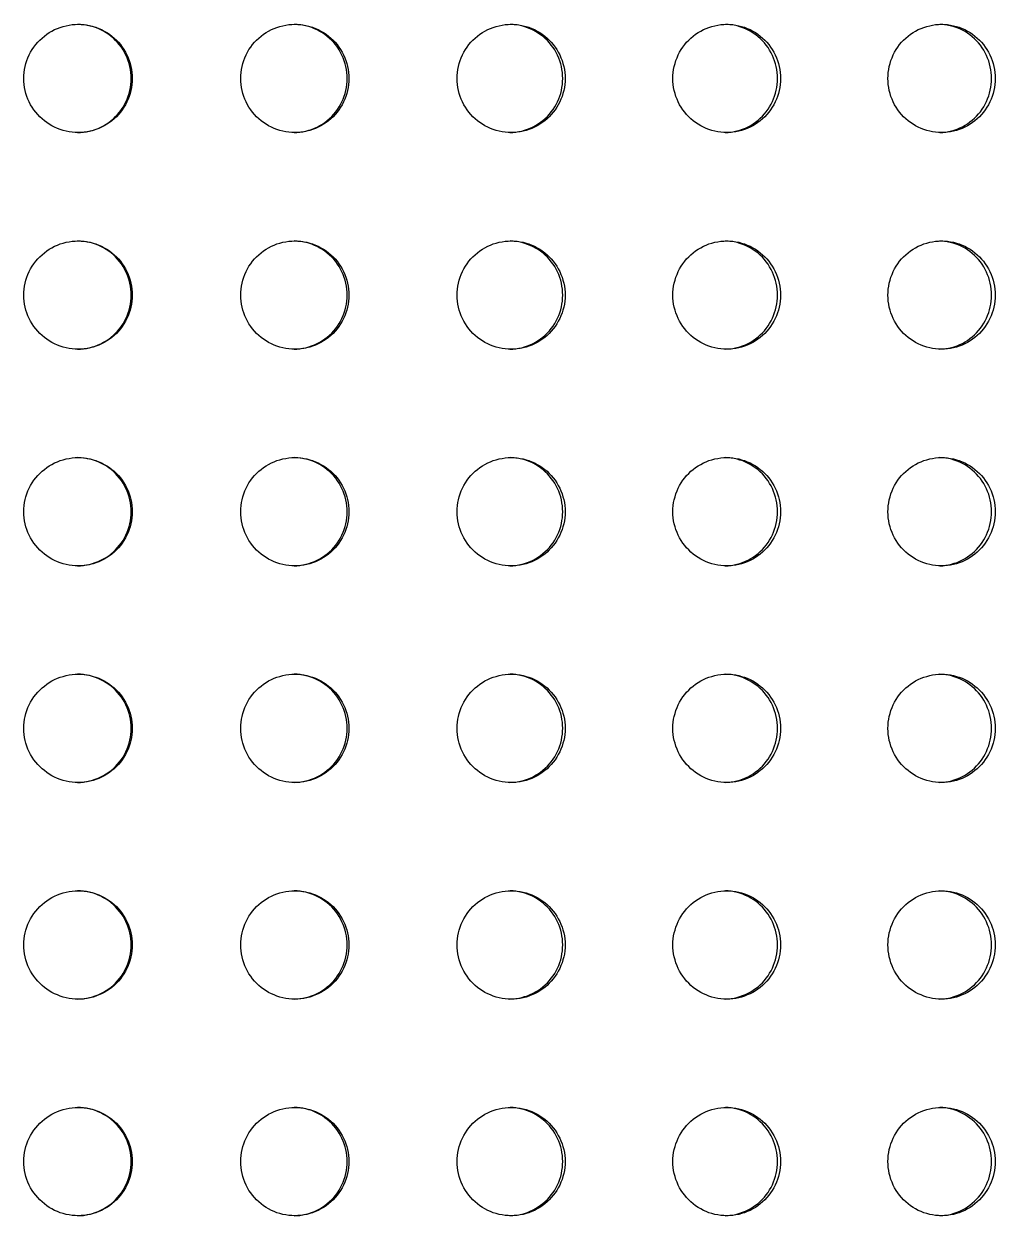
# Model space of a CAD drawing. Extents: x 0 to 246, y 3 to 226.
# Drawn here: x 103.57 to 119.67, y 94.22 to 114 of the extents above; entities that cross this region are included whole.
import ezdxf

# ---------------------------------------------------------------- set-up
doc = ezdxf.new("R2010")
doc.units = 0
doc.layers.add('LIVELLO_1', color=160, linetype='Continuous')

# ---------------------------------------------------------------- blocks, each defined once
blk = doc.blocks.new('AI9-BLK1')
at = {"layer": 'LIVELLO_1', "color": 7}
for points, knots in [([(-19.283, 2.345), (-19.283, 2.211), (-19.252, 2.075), (-19.194, 1.954), (-19.135, 1.833), (-19.049, 1.725), (-18.943, 1.642), (-18.838, 1.558), (-18.715, 1.498), (-18.583, 1.47), (-18.453, 1.438), (-18.315, 1.438), (-18.184, 1.47), (-18.053, 1.498), (-17.928, 1.558), (-17.824, 1.642), (-17.718, 1.725), (-17.632, 1.833), (-17.574, 1.954), (-17.515, 2.075), (-17.485, 2.21), (-17.485, 2.345), (-17.485, 2.479), (-17.515, 2.614), (-17.574, 2.735), (-17.632, 2.856), (-17.718, 2.964), (-17.824, 3.047), (-17.928, 3.131), (-18.053, 3.191), (-18.184, 3.22), (-18.315, 3.25), (-18.453, 3.25), (-18.583, 3.22), (-18.715, 3.19), (-18.838, 3.131), (-18.943, 3.047), (-19.049, 2.964), (-19.135, 2.856), (-19.194, 2.735), (-19.252, 2.614), (-19.283, 2.478), (-19.283, 2.345)], [0, 0, 0, 0, 1, 1, 1, 2, 2, 2, 3, 3, 3, 4, 4, 4, 5, 5, 5, 6, 6, 6, 7, 7, 7, 8, 8, 8, 9, 9, 9, 10, 10, 10, 11, 11, 11, 12, 12, 12, 13, 13, 13, 14, 14, 14, 14]), ([(-18.391, 1.445), (-18.26, 1.447), (-18.126, 1.479), (-18.005, 1.537), (-17.885, 1.596), (-17.778, 1.681), (-17.696, 1.787), (-17.613, 1.891), (-17.555, 2.015), (-17.525, 2.144), (-17.496, 2.276), (-17.496, 2.412), (-17.525, 2.542), (-17.554, 2.673), (-17.613, 2.797), (-17.696, 2.902), (-17.778, 3.005), (-17.885, 3.091), (-18.005, 3.151), (-18.124, 3.21), (-18.26, 3.242), (-18.391, 3.242)], [0, 0, 0, 0, 1, 1, 1, 2, 2, 2, 3, 3, 3, 4, 4, 4, 5, 5, 5, 6, 6, 6, 7, 7, 7, 7]), ([(-15.688, 2.345), (-15.688, 2.211), (-15.657, 2.075), (-15.599, 1.954), (-15.541, 1.833), (-15.456, 1.725), (-15.35, 1.642), (-15.245, 1.558), (-15.121, 1.498), (-14.99, 1.47), (-14.861, 1.438), (-14.722, 1.438), (-14.592, 1.47), (-14.461, 1.498), (-14.336, 1.558), (-14.232, 1.642), (-14.127, 1.725), (-14.041, 1.833), (-13.982, 1.954), (-13.924, 2.075), (-13.894, 2.21), (-13.894, 2.345), (-13.894, 2.479), (-13.924, 2.614), (-13.982, 2.735), (-14.041, 2.856), (-14.127, 2.964), (-14.232, 3.047), (-14.336, 3.131), (-14.461, 3.191), (-14.592, 3.22), (-14.722, 3.25), (-14.861, 3.25), (-14.99, 3.22), (-15.121, 3.19), (-15.245, 3.131), (-15.35, 3.047), (-15.456, 2.964), (-15.541, 2.856), (-15.599, 2.735), (-15.657, 2.614), (-15.688, 2.478), (-15.688, 2.345)], [0, 0, 0, 0, 1, 1, 1, 2, 2, 2, 3, 3, 3, 4, 4, 4, 5, 5, 5, 6, 6, 6, 7, 7, 7, 8, 8, 8, 9, 9, 9, 10, 10, 10, 11, 11, 11, 12, 12, 12, 13, 13, 13, 14, 14, 14, 14]), ([(-14.804, 1.445), (-14.673, 1.448), (-14.539, 1.48), (-14.42, 1.538), (-14.301, 1.597), (-14.196, 1.683), (-14.113, 1.789), (-14.032, 1.894), (-13.973, 2.016), (-13.944, 2.145), (-13.915, 2.276), (-13.915, 2.412), (-13.944, 2.541), (-13.973, 2.671), (-14.032, 2.796), (-14.113, 2.901), (-14.196, 3.003), (-14.301, 3.09), (-14.419, 3.149), (-14.539, 3.209), (-14.671, 3.241), (-14.804, 3.242)], [0, 0, 0, 0, 1, 1, 1, 2, 2, 2, 3, 3, 3, 4, 4, 4, 5, 5, 5, 6, 6, 6, 7, 7, 7, 7]), ([(-12.1, 2.345), (-12.1, 2.211), (-12.07, 2.075), (-12.012, 1.954), (-11.954, 1.833), (-11.867, 1.725), (-11.763, 1.642), (-11.658, 1.558), (-11.536, 1.498), (-11.404, 1.47), (-11.274, 1.438), (-11.137, 1.438), (-11.006, 1.47), (-10.875, 1.498), (-10.752, 1.558), (-10.648, 1.642), (-10.543, 1.725), (-10.457, 1.833), (-10.4, 1.954), (-10.34, 2.075), (-10.31, 2.21), (-10.31, 2.345), (-10.31, 2.479), (-10.34, 2.614), (-10.4, 2.735), (-10.457, 2.856), (-10.543, 2.964), (-10.648, 3.047), (-10.752, 3.131), (-10.875, 3.191), (-11.006, 3.22), (-11.137, 3.25), (-11.274, 3.25), (-11.404, 3.22), (-11.536, 3.19), (-11.658, 3.131), (-11.763, 3.047), (-11.867, 2.964), (-11.954, 2.856), (-12.012, 2.735), (-12.07, 2.614), (-12.1, 2.478), (-12.1, 2.345)], [0, 0, 0, 0, 1, 1, 1, 2, 2, 2, 3, 3, 3, 4, 4, 4, 5, 5, 5, 6, 6, 6, 7, 7, 7, 8, 8, 8, 9, 9, 9, 10, 10, 10, 11, 11, 11, 12, 12, 12, 13, 13, 13, 14, 14, 14, 14]), ([(-11.224, 1.447), (-11.093, 1.448), (-10.961, 1.482), (-10.842, 1.541), (-10.725, 1.6), (-10.62, 1.685), (-10.539, 1.79), (-10.457, 1.895), (-10.4, 2.017), (-10.371, 2.145), (-10.342, 2.277), (-10.342, 2.412), (-10.371, 2.541), (-10.4, 2.67), (-10.457, 2.794), (-10.539, 2.898), (-10.62, 3.002), (-10.723, 3.088), (-10.842, 3.147), (-10.961, 3.206), (-11.091, 3.24), (-11.223, 3.242)], [0, 0, 0, 0, 1, 1, 1, 2, 2, 2, 3, 3, 3, 4, 4, 4, 5, 5, 5, 6, 6, 6, 7, 7, 7, 7]), ([(-8.524, 2.345), (-8.524, 2.211), (-8.492, 2.075), (-8.434, 1.954), (-8.376, 1.833), (-8.291, 1.725), (-8.186, 1.642), (-8.083, 1.558), (-7.958, 1.498), (-7.829, 1.47), (-7.699, 1.438), (-7.561, 1.438), (-7.432, 1.47), (-7.302, 1.498), (-7.178, 1.558), (-7.074, 1.642), (-6.97, 1.725), (-6.885, 1.833), (-6.827, 1.954), (-6.769, 2.075), (-6.739, 2.21), (-6.739, 2.345), (-6.739, 2.478), (-6.769, 2.614), (-6.827, 2.735), (-6.885, 2.856), (-6.97, 2.964), (-7.074, 3.047), (-7.178, 3.131), (-7.302, 3.191), (-7.432, 3.22), (-7.561, 3.25), (-7.699, 3.25), (-7.829, 3.22), (-7.958, 3.19), (-8.083, 3.131), (-8.186, 3.047), (-8.291, 2.964), (-8.376, 2.856), (-8.434, 2.735), (-8.492, 2.614), (-8.524, 2.478), (-8.524, 2.345)], [0, 0, 0, 0, 1, 1, 1, 2, 2, 2, 3, 3, 3, 4, 4, 4, 5, 5, 5, 6, 6, 6, 7, 7, 7, 8, 8, 8, 9, 9, 9, 10, 10, 10, 11, 11, 11, 12, 12, 12, 13, 13, 13, 14, 14, 14, 14]), ([(-7.654, 1.447), (-7.524, 1.449), (-7.394, 1.483), (-7.276, 1.542), (-7.159, 1.601), (-7.056, 1.689), (-6.975, 1.793), (-6.894, 1.896), (-6.838, 2.019), (-6.809, 2.148), (-6.78, 2.277), (-6.78, 2.412), (-6.809, 2.54), (-6.838, 2.67), (-6.894, 2.791), (-6.975, 2.896), (-7.056, 2.999), (-7.157, 3.086), (-7.276, 3.146), (-7.392, 3.205), (-7.523, 3.24), (-7.653, 3.242)], [0, 0, 0, 0, 1, 1, 1, 2, 2, 2, 3, 3, 3, 4, 4, 4, 5, 5, 5, 6, 6, 6, 7, 7, 7, 7]), ([(-4.958, 2.345), (-4.958, 2.211), (-4.927, 2.075), (-4.869, 1.954), (-4.812, 1.833), (-4.728, 1.725), (-4.622, 1.642), (-4.519, 1.558), (-4.396, 1.498), (-4.266, 1.47), (-4.137, 1.438), (-4.001, 1.438), (-3.871, 1.47), (-3.742, 1.498), (-3.619, 1.558), (-3.515, 1.642), (-3.411, 1.725), (-3.327, 1.833), (-3.269, 1.954), (-3.211, 2.075), (-3.181, 2.21), (-3.181, 2.345), (-3.181, 2.478), (-3.211, 2.614), (-3.269, 2.735), (-3.327, 2.856), (-3.411, 2.964), (-3.515, 3.047), (-3.619, 3.131), (-3.742, 3.191), (-3.871, 3.22), (-4.001, 3.25), (-4.137, 3.25), (-4.266, 3.22), (-4.396, 3.19), (-4.519, 3.131), (-4.622, 3.047), (-4.728, 2.964), (-4.812, 2.856), (-4.869, 2.735), (-4.927, 2.612), (-4.958, 2.478), (-4.958, 2.345)], [0, 0, 0, 0, 1, 1, 1, 2, 2, 2, 3, 3, 3, 4, 4, 4, 5, 5, 5, 6, 6, 6, 7, 7, 7, 8, 8, 8, 9, 9, 9, 10, 10, 10, 11, 11, 11, 12, 12, 12, 13, 13, 13, 14, 14, 14, 14]), ([(-4.097, 1.447), (-3.968, 1.451), (-3.838, 1.484), (-3.723, 1.544), (-3.607, 1.604), (-3.505, 1.69), (-3.426, 1.793), (-3.346, 1.898), (-3.29, 2.02), (-3.261, 2.149), (-3.233, 2.277), (-3.233, 2.41), (-3.261, 2.538), (-3.29, 2.669), (-3.346, 2.79), (-3.426, 2.895), (-3.505, 2.997), (-3.607, 3.085), (-3.723, 3.144), (-3.838, 3.203), (-3.968, 3.237), (-4.096, 3.242)], [0, 0, 0, 0, 1, 1, 1, 2, 2, 2, 3, 3, 3, 4, 4, 4, 5, 5, 5, 6, 6, 6, 7, 7, 7, 7]), ([(-19.283, -1.25), (-19.283, -1.383), (-19.252, -1.518), (-19.194, -1.639), (-19.135, -1.761), (-19.049, -1.868), (-18.943, -1.953), (-18.838, -2.036), (-18.715, -2.095), (-18.583, -2.126), (-18.453, -2.154), (-18.315, -2.154), (-18.184, -2.126), (-18.053, -2.095), (-17.928, -2.035), (-17.824, -1.953), (-17.718, -1.868), (-17.632, -1.761), (-17.574, -1.639), (-17.515, -1.518), (-17.485, -1.384), (-17.485, -1.25), (-17.485, -1.115), (-17.515, -0.981), (-17.574, -0.859), (-17.632, -0.738), (-17.718, -0.631), (-17.824, -0.547), (-17.928, -0.464), (-18.053, -0.403), (-18.184, -0.373), (-18.315, -0.344), (-18.453, -0.344), (-18.583, -0.373), (-18.715, -0.404), (-18.838, -0.464), (-18.943, -0.547), (-19.049, -0.631), (-19.135, -0.738), (-19.194, -0.859), (-19.252, -0.981), (-19.283, -1.115), (-19.283, -1.25)], [0, 0, 0, 0, 1, 1, 1, 2, 2, 2, 3, 3, 3, 4, 4, 4, 5, 5, 5, 6, 6, 6, 7, 7, 7, 8, 8, 8, 9, 9, 9, 10, 10, 10, 11, 11, 11, 12, 12, 12, 13, 13, 13, 14, 14, 14, 14]), ([(-18.391, -2.148), (-18.26, -2.146), (-18.126, -2.115), (-18.005, -2.056), (-17.885, -1.998), (-17.778, -1.912), (-17.696, -1.807), (-17.613, -1.703), (-17.555, -1.578), (-17.525, -1.449), (-17.496, -1.318), (-17.496, -1.181), (-17.525, -1.051), (-17.554, -0.921), (-17.613, -0.797), (-17.696, -0.692), (-17.778, -0.588), (-17.885, -0.502), (-18.005, -0.443), (-18.124, -0.384), (-18.26, -0.353), (-18.391, -0.352)], [0, 0, 0, 0, 1, 1, 1, 2, 2, 2, 3, 3, 3, 4, 4, 4, 5, 5, 5, 6, 6, 6, 7, 7, 7, 7]), ([(-15.688, -1.25), (-15.688, -1.383), (-15.657, -1.518), (-15.599, -1.639), (-15.541, -1.761), (-15.456, -1.868), (-15.35, -1.953), (-15.245, -2.035), (-15.121, -2.095), (-14.99, -2.126), (-14.861, -2.154), (-14.722, -2.154), (-14.592, -2.126), (-14.461, -2.095), (-14.336, -2.035), (-14.232, -1.953), (-14.127, -1.868), (-14.041, -1.761), (-13.982, -1.639), (-13.924, -1.518), (-13.894, -1.384), (-13.894, -1.25), (-13.894, -1.115), (-13.924, -0.981), (-13.982, -0.859), (-14.041, -0.738), (-14.127, -0.631), (-14.232, -0.547), (-14.336, -0.464), (-14.461, -0.403), (-14.592, -0.373), (-14.722, -0.344), (-14.861, -0.344), (-14.99, -0.373), (-15.121, -0.404), (-15.245, -0.464), (-15.35, -0.547), (-15.456, -0.631), (-15.541, -0.738), (-15.599, -0.859), (-15.657, -0.981), (-15.688, -1.115), (-15.688, -1.25)], [0, 0, 0, 0, 1, 1, 1, 2, 2, 2, 3, 3, 3, 4, 4, 4, 5, 5, 5, 6, 6, 6, 7, 7, 7, 8, 8, 8, 9, 9, 9, 10, 10, 10, 11, 11, 11, 12, 12, 12, 13, 13, 13, 14, 14, 14, 14]), ([(-14.804, -2.148), (-14.673, -2.145), (-14.539, -2.114), (-14.42, -2.055), (-14.301, -1.996), (-14.196, -1.909), (-14.113, -1.804), (-14.032, -1.702), (-13.973, -1.577), (-13.944, -1.447), (-13.915, -1.318), (-13.915, -1.181), (-13.944, -1.052), (-13.973, -0.923), (-14.032, -0.799), (-14.113, -0.694), (-14.196, -0.59), (-14.301, -0.504), (-14.419, -0.445), (-14.539, -0.387), (-14.671, -0.353), (-14.804, -0.352)], [0, 0, 0, 0, 1, 1, 1, 2, 2, 2, 3, 3, 3, 4, 4, 4, 5, 5, 5, 6, 6, 6, 7, 7, 7, 7]), ([(-12.1, -1.25), (-12.1, -1.383), (-12.07, -1.518), (-12.012, -1.639), (-11.954, -1.761), (-11.867, -1.868), (-11.763, -1.953), (-11.658, -2.035), (-11.536, -2.095), (-11.404, -2.126), (-11.274, -2.154), (-11.137, -2.154), (-11.006, -2.126), (-10.875, -2.095), (-10.752, -2.035), (-10.648, -1.953), (-10.543, -1.868), (-10.457, -1.761), (-10.4, -1.639), (-10.34, -1.518), (-10.31, -1.384), (-10.31, -1.25), (-10.31, -1.115), (-10.34, -0.981), (-10.4, -0.859), (-10.457, -0.738), (-10.543, -0.631), (-10.648, -0.547), (-10.752, -0.464), (-10.875, -0.403), (-11.006, -0.373), (-11.137, -0.344), (-11.274, -0.344), (-11.404, -0.373), (-11.536, -0.404), (-11.658, -0.464), (-11.763, -0.547), (-11.867, -0.631), (-11.954, -0.738), (-12.012, -0.859), (-12.07, -0.981), (-12.1, -1.115), (-12.1, -1.25)], [0, 0, 0, 0, 1, 1, 1, 2, 2, 2, 3, 3, 3, 4, 4, 4, 5, 5, 5, 6, 6, 6, 7, 7, 7, 8, 8, 8, 9, 9, 9, 10, 10, 10, 11, 11, 11, 12, 12, 12, 13, 13, 13, 14, 14, 14, 14]), ([(-11.224, -2.148), (-11.093, -2.145), (-10.961, -2.113), (-10.842, -2.053), (-10.725, -1.994), (-10.62, -1.908), (-10.539, -1.803), (-10.457, -1.698), (-10.4, -1.576), (-10.371, -1.447), (-10.342, -1.318), (-10.342, -1.181), (-10.371, -1.052), (-10.4, -0.924), (-10.457, -0.8), (-10.539, -0.696), (-10.62, -0.591), (-10.723, -0.505), (-10.842, -0.447), (-10.961, -0.388), (-11.091, -0.355), (-11.223, -0.352)], [0, 0, 0, 0, 1, 1, 1, 2, 2, 2, 3, 3, 3, 4, 4, 4, 5, 5, 5, 6, 6, 6, 7, 7, 7, 7]), ([(-8.524, -1.25), (-8.524, -1.383), (-8.492, -1.518), (-8.434, -1.639), (-8.376, -1.761), (-8.291, -1.868), (-8.186, -1.953), (-8.083, -2.035), (-7.958, -2.095), (-7.829, -2.126), (-7.699, -2.154), (-7.561, -2.154), (-7.432, -2.126), (-7.302, -2.095), (-7.178, -2.035), (-7.074, -1.953), (-6.97, -1.868), (-6.885, -1.761), (-6.827, -1.639), (-6.769, -1.518), (-6.739, -1.384), (-6.739, -1.25), (-6.739, -1.115), (-6.769, -0.981), (-6.827, -0.859), (-6.885, -0.738), (-6.97, -0.631), (-7.074, -0.547), (-7.178, -0.464), (-7.302, -0.403), (-7.432, -0.373), (-7.561, -0.344), (-7.699, -0.344), (-7.829, -0.373), (-7.958, -0.404), (-8.083, -0.464), (-8.186, -0.547), (-8.291, -0.631), (-8.376, -0.738), (-8.434, -0.859), (-8.492, -0.981), (-8.524, -1.115), (-8.524, -1.25)], [0, 0, 0, 0, 1, 1, 1, 2, 2, 2, 3, 3, 3, 4, 4, 4, 5, 5, 5, 6, 6, 6, 7, 7, 7, 8, 8, 8, 9, 9, 9, 10, 10, 10, 11, 11, 11, 12, 12, 12, 13, 13, 13, 14, 14, 14, 14]), ([(-7.654, -2.146), (-7.524, -2.144), (-7.394, -2.111), (-7.276, -2.052), (-7.159, -1.993), (-7.056, -1.905), (-6.975, -1.802), (-6.894, -1.697), (-6.838, -1.574), (-6.809, -1.446), (-6.78, -1.317), (-6.78, -1.181), (-6.809, -1.053), (-6.838, -0.925), (-6.894, -0.803), (-6.975, -0.698), (-7.056, -0.593), (-7.157, -0.508), (-7.276, -0.447), (-7.392, -0.388), (-7.523, -0.355), (-7.653, -0.352)], [0, 0, 0, 0, 1, 1, 1, 2, 2, 2, 3, 3, 3, 4, 4, 4, 5, 5, 5, 6, 6, 6, 7, 7, 7, 7]), ([(-4.958, -1.25), (-4.958, -1.383), (-4.927, -1.518), (-4.869, -1.639), (-4.812, -1.761), (-4.728, -1.868), (-4.622, -1.953), (-4.519, -2.035), (-4.396, -2.095), (-4.266, -2.126), (-4.137, -2.154), (-4.001, -2.154), (-3.871, -2.126), (-3.742, -2.095), (-3.619, -2.035), (-3.515, -1.953), (-3.411, -1.868), (-3.327, -1.761), (-3.269, -1.639), (-3.211, -1.518), (-3.181, -1.384), (-3.181, -1.25), (-3.181, -1.115), (-3.211, -0.981), (-3.269, -0.859), (-3.327, -0.739), (-3.411, -0.631), (-3.515, -0.547), (-3.619, -0.464), (-3.742, -0.404), (-3.871, -0.373), (-4.001, -0.344), (-4.137, -0.344), (-4.266, -0.373), (-4.396, -0.404), (-4.519, -0.464), (-4.622, -0.547), (-4.728, -0.631), (-4.812, -0.738), (-4.869, -0.859), (-4.927, -0.982), (-4.958, -1.116), (-4.958, -1.25)], [0, 0, 0, 0, 1, 1, 1, 2, 2, 2, 3, 3, 3, 4, 4, 4, 5, 5, 5, 6, 6, 6, 7, 7, 7, 8, 8, 8, 9, 9, 9, 10, 10, 10, 11, 11, 11, 12, 12, 12, 13, 13, 13, 14, 14, 14, 14]), ([(-4.097, -2.146), (-3.968, -2.142), (-3.838, -2.11), (-3.723, -2.051), (-3.607, -1.99), (-3.505, -1.904), (-3.426, -1.799), (-3.346, -1.695), (-3.29, -1.573), (-3.261, -1.446), (-3.233, -1.317), (-3.233, -1.183), (-3.261, -1.053), (-3.29, -0.927), (-3.346, -0.804), (-3.426, -0.699), (-3.505, -0.595), (-3.607, -0.509), (-3.723, -0.45), (-3.838, -0.391), (-3.968, -0.356), (-4.096, -0.352)], [0, 0, 0, 0, 1, 1, 1, 2, 2, 2, 3, 3, 3, 4, 4, 4, 5, 5, 5, 6, 6, 6, 7, 7, 7, 7]), ([(-19.283, -4.843), (-19.283, -4.977), (-19.252, -5.112), (-19.194, -5.233), (-19.135, -5.356), (-19.049, -5.462), (-18.943, -5.545), (-18.838, -5.63), (-18.715, -5.689), (-18.583, -5.719), (-18.453, -5.749), (-18.315, -5.749), (-18.184, -5.719), (-18.053, -5.689), (-17.928, -5.63), (-17.824, -5.545), (-17.718, -5.462), (-17.632, -5.354), (-17.574, -5.233), (-17.515, -5.112), (-17.485, -4.979), (-17.485, -4.843), (-17.485, -4.709), (-17.515, -4.575), (-17.574, -4.452), (-17.632, -4.331), (-17.718, -4.223), (-17.824, -4.141), (-17.928, -4.058), (-18.053, -3.997), (-18.184, -3.968), (-18.315, -3.937), (-18.453, -3.937), (-18.583, -3.968), (-18.715, -3.997), (-18.838, -4.058), (-18.943, -4.141), (-19.049, -4.223), (-19.135, -4.331), (-19.194, -4.452), (-19.252, -4.575), (-19.283, -4.709), (-19.283, -4.843)], [0, 0, 0, 0, 1, 1, 1, 2, 2, 2, 3, 3, 3, 4, 4, 4, 5, 5, 5, 6, 6, 6, 7, 7, 7, 8, 8, 8, 9, 9, 9, 10, 10, 10, 11, 11, 11, 12, 12, 12, 13, 13, 13, 14, 14, 14, 14]), ([(-18.391, -5.742), (-18.26, -5.74), (-18.126, -5.708), (-18.005, -5.649), (-17.885, -5.591), (-17.778, -5.505), (-17.696, -5.401), (-17.613, -5.296), (-17.555, -5.172), (-17.525, -5.043), (-17.496, -4.911), (-17.496, -4.775), (-17.525, -4.645), (-17.554, -4.514), (-17.613, -4.39), (-17.696, -4.287), (-17.778, -4.181), (-17.885, -4.094), (-18.005, -4.036), (-18.124, -3.978), (-18.26, -3.947), (-18.391, -3.946)], [0, 0, 0, 0, 1, 1, 1, 2, 2, 2, 3, 3, 3, 4, 4, 4, 5, 5, 5, 6, 6, 6, 7, 7, 7, 7]), ([(-15.688, -4.843), (-15.688, -4.977), (-15.657, -5.112), (-15.599, -5.233), (-15.541, -5.356), (-15.456, -5.462), (-15.35, -5.545), (-15.245, -5.63), (-15.121, -5.689), (-14.99, -5.719), (-14.861, -5.749), (-14.722, -5.749), (-14.592, -5.719), (-14.461, -5.689), (-14.336, -5.63), (-14.232, -5.545), (-14.127, -5.462), (-14.041, -5.354), (-13.982, -5.233), (-13.924, -5.112), (-13.894, -4.979), (-13.894, -4.843), (-13.894, -4.709), (-13.924, -4.575), (-13.982, -4.452), (-14.041, -4.331), (-14.127, -4.223), (-14.232, -4.141), (-14.336, -4.058), (-14.461, -3.997), (-14.592, -3.968), (-14.722, -3.937), (-14.861, -3.937), (-14.99, -3.968), (-15.121, -3.997), (-15.245, -4.058), (-15.35, -4.141), (-15.456, -4.223), (-15.541, -4.331), (-15.599, -4.452), (-15.657, -4.576), (-15.688, -4.709), (-15.688, -4.843)], [0, 0, 0, 0, 1, 1, 1, 2, 2, 2, 3, 3, 3, 4, 4, 4, 5, 5, 5, 6, 6, 6, 7, 7, 7, 8, 8, 8, 9, 9, 9, 10, 10, 10, 11, 11, 11, 12, 12, 12, 13, 13, 13, 14, 14, 14, 14]), ([(-14.804, -5.742), (-14.673, -5.739), (-14.539, -5.707), (-14.42, -5.648), (-14.301, -5.588), (-14.196, -5.503), (-14.113, -5.399), (-14.032, -5.295), (-13.973, -5.171), (-13.944, -5.042), (-13.915, -4.911), (-13.915, -4.775), (-13.944, -4.646), (-13.973, -4.517), (-14.032, -4.392), (-14.113, -4.289), (-14.196, -4.183), (-14.301, -4.097), (-14.419, -4.037), (-14.539, -3.98), (-14.671, -3.947), (-14.804, -3.946)], [0, 0, 0, 0, 1, 1, 1, 2, 2, 2, 3, 3, 3, 4, 4, 4, 5, 5, 5, 6, 6, 6, 7, 7, 7, 7]), ([(-12.1, -4.843), (-12.1, -4.977), (-12.07, -5.112), (-12.012, -5.233), (-11.954, -5.354), (-11.867, -5.462), (-11.763, -5.545), (-11.658, -5.63), (-11.536, -5.689), (-11.404, -5.719), (-11.274, -5.749), (-11.137, -5.749), (-11.006, -5.719), (-10.875, -5.689), (-10.752, -5.63), (-10.648, -5.545), (-10.543, -5.462), (-10.457, -5.354), (-10.4, -5.233), (-10.34, -5.112), (-10.31, -4.979), (-10.31, -4.843), (-10.31, -4.709), (-10.34, -4.575), (-10.4, -4.452), (-10.457, -4.331), (-10.543, -4.223), (-10.648, -4.141), (-10.752, -4.058), (-10.875, -3.997), (-11.006, -3.968), (-11.137, -3.937), (-11.274, -3.937), (-11.404, -3.968), (-11.536, -3.997), (-11.658, -4.058), (-11.763, -4.141), (-11.867, -4.223), (-11.954, -4.331), (-12.012, -4.452), (-12.07, -4.576), (-12.1, -4.709), (-12.1, -4.843)], [0, 0, 0, 0, 1, 1, 1, 2, 2, 2, 3, 3, 3, 4, 4, 4, 5, 5, 5, 6, 6, 6, 7, 7, 7, 8, 8, 8, 9, 9, 9, 10, 10, 10, 11, 11, 11, 12, 12, 12, 13, 13, 13, 14, 14, 14, 14]), ([(-11.224, -5.742), (-11.093, -5.739), (-10.961, -5.706), (-10.842, -5.646), (-10.725, -5.587), (-10.62, -5.501), (-10.539, -5.397), (-10.457, -5.292), (-10.4, -5.17), (-10.371, -5.04), (-10.342, -4.911), (-10.342, -4.775), (-10.371, -4.646), (-10.4, -4.518), (-10.457, -4.393), (-10.539, -4.291), (-10.62, -4.186), (-10.723, -4.098), (-10.842, -4.039), (-10.961, -3.98), (-11.091, -3.949), (-11.223, -3.946)], [0, 0, 0, 0, 1, 1, 1, 2, 2, 2, 3, 3, 3, 4, 4, 4, 5, 5, 5, 6, 6, 6, 7, 7, 7, 7]), ([(-8.524, -4.843), (-8.524, -4.977), (-8.492, -5.112), (-8.434, -5.233), (-8.376, -5.354), (-8.291, -5.462), (-8.186, -5.545), (-8.083, -5.63), (-7.958, -5.689), (-7.829, -5.719), (-7.699, -5.749), (-7.561, -5.749), (-7.432, -5.719), (-7.302, -5.689), (-7.178, -5.63), (-7.074, -5.545), (-6.97, -5.462), (-6.885, -5.354), (-6.827, -5.233), (-6.769, -5.112), (-6.739, -4.979), (-6.739, -4.843), (-6.739, -4.709), (-6.769, -4.575), (-6.827, -4.452), (-6.885, -4.332), (-6.97, -4.223), (-7.074, -4.141), (-7.178, -4.058), (-7.302, -3.997), (-7.432, -3.968), (-7.561, -3.937), (-7.699, -3.937), (-7.829, -3.968), (-7.958, -3.997), (-8.083, -4.058), (-8.186, -4.141), (-8.291, -4.223), (-8.376, -4.331), (-8.434, -4.452), (-8.492, -4.576), (-8.524, -4.709), (-8.524, -4.843)], [0, 0, 0, 0, 1, 1, 1, 2, 2, 2, 3, 3, 3, 4, 4, 4, 5, 5, 5, 6, 6, 6, 7, 7, 7, 8, 8, 8, 9, 9, 9, 10, 10, 10, 11, 11, 11, 12, 12, 12, 13, 13, 13, 14, 14, 14, 14]), ([(-7.654, -5.742), (-7.524, -5.738), (-7.394, -5.704), (-7.276, -5.645), (-7.159, -5.586), (-7.056, -5.5), (-6.975, -5.396), (-6.894, -5.291), (-6.838, -5.169), (-6.809, -5.04), (-6.78, -4.91), (-6.78, -4.775), (-6.809, -4.647), (-6.838, -4.519), (-6.894, -4.396), (-6.975, -4.292), (-7.056, -4.187), (-7.157, -4.101), (-7.276, -4.042), (-7.392, -3.981), (-7.523, -3.95), (-7.653, -3.946)], [0, 0, 0, 0, 1, 1, 1, 2, 2, 2, 3, 3, 3, 4, 4, 4, 5, 5, 5, 6, 6, 6, 7, 7, 7, 7]), ([(-4.958, -4.843), (-4.958, -4.977), (-4.927, -5.112), (-4.869, -5.233), (-4.812, -5.354), (-4.728, -5.462), (-4.622, -5.545), (-4.519, -5.63), (-4.396, -5.689), (-4.266, -5.719), (-4.137, -5.749), (-4.001, -5.749), (-3.871, -5.719), (-3.742, -5.689), (-3.619, -5.629), (-3.515, -5.545), (-3.411, -5.462), (-3.327, -5.354), (-3.269, -5.233), (-3.211, -5.112), (-3.181, -4.979), (-3.181, -4.843), (-3.181, -4.709), (-3.211, -4.575), (-3.269, -4.452), (-3.327, -4.332), (-3.411, -4.225), (-3.515, -4.141), (-3.619, -4.058), (-3.742, -3.997), (-3.871, -3.968), (-4.001, -3.937), (-4.137, -3.937), (-4.266, -3.968), (-4.396, -3.997), (-4.519, -4.058), (-4.622, -4.141), (-4.728, -4.225), (-4.812, -4.331), (-4.869, -4.452), (-4.927, -4.576), (-4.958, -4.711), (-4.958, -4.843)], [0, 0, 0, 0, 1, 1, 1, 2, 2, 2, 3, 3, 3, 4, 4, 4, 5, 5, 5, 6, 6, 6, 7, 7, 7, 8, 8, 8, 9, 9, 9, 10, 10, 10, 11, 11, 11, 12, 12, 12, 13, 13, 13, 14, 14, 14, 14]), ([(-4.097, -5.742), (-3.968, -5.736), (-3.838, -5.703), (-3.723, -5.644), (-3.607, -5.583), (-3.505, -5.498), (-3.426, -5.393), (-3.346, -5.289), (-3.29, -5.167), (-3.261, -5.04), (-3.233, -4.91), (-3.233, -4.776), (-3.261, -4.647), (-3.29, -4.521), (-3.346, -4.397), (-3.426, -4.295), (-3.505, -4.19), (-3.607, -4.102), (-3.723, -4.043), (-3.838, -3.982), (-3.968, -3.95), (-4.096, -3.946)], [0, 0, 0, 0, 1, 1, 1, 2, 2, 2, 3, 3, 3, 4, 4, 4, 5, 5, 5, 6, 6, 6, 7, 7, 7, 7]), ([(-19.283, -8.437), (-19.283, -8.57), (-19.252, -8.705), (-19.194, -8.827), (-19.135, -8.948), (-19.049, -9.056), (-18.943, -9.139), (-18.838, -9.223), (-18.715, -9.283), (-18.583, -9.313), (-18.453, -9.343), (-18.315, -9.343), (-18.184, -9.313), (-18.053, -9.283), (-17.928, -9.223), (-17.824, -9.139), (-17.718, -9.056), (-17.632, -8.948), (-17.574, -8.827), (-17.515, -8.705), (-17.485, -8.571), (-17.485, -8.437), (-17.485, -8.302), (-17.515, -8.167), (-17.574, -8.047), (-17.632, -7.925), (-17.718, -7.817), (-17.824, -7.735), (-17.928, -7.651), (-18.053, -7.591), (-18.184, -7.562), (-18.315, -7.531), (-18.453, -7.531), (-18.583, -7.562), (-18.715, -7.591), (-18.838, -7.651), (-18.943, -7.735), (-19.049, -7.817), (-19.135, -7.925), (-19.194, -8.047), (-19.252, -8.169), (-19.283, -8.304), (-19.283, -8.437)], [0, 0, 0, 0, 1, 1, 1, 2, 2, 2, 3, 3, 3, 4, 4, 4, 5, 5, 5, 6, 6, 6, 7, 7, 7, 8, 8, 8, 9, 9, 9, 10, 10, 10, 11, 11, 11, 12, 12, 12, 13, 13, 13, 14, 14, 14, 14]), ([(-18.391, -9.335), (-18.26, -9.333), (-18.126, -9.302), (-18.005, -9.243), (-17.885, -9.185), (-17.778, -9.099), (-17.696, -8.994), (-17.613, -8.891), (-17.555, -8.767), (-17.525, -8.635), (-17.496, -8.505), (-17.496, -8.369), (-17.525, -8.237), (-17.554, -8.108), (-17.613, -7.985), (-17.696, -7.879), (-17.778, -7.774), (-17.885, -7.69), (-18.005, -7.63), (-18.124, -7.571), (-18.26, -7.54), (-18.391, -7.539)], [0, 0, 0, 0, 1, 1, 1, 2, 2, 2, 3, 3, 3, 4, 4, 4, 5, 5, 5, 6, 6, 6, 7, 7, 7, 7]), ([(-15.688, -8.437), (-15.688, -8.57), (-15.657, -8.705), (-15.599, -8.827), (-15.541, -8.948), (-15.456, -9.056), (-15.35, -9.139), (-15.245, -9.223), (-15.121, -9.283), (-14.99, -9.313), (-14.861, -9.343), (-14.722, -9.343), (-14.592, -9.313), (-14.461, -9.283), (-14.336, -9.223), (-14.232, -9.139), (-14.127, -9.056), (-14.041, -8.948), (-13.982, -8.827), (-13.924, -8.705), (-13.894, -8.571), (-13.894, -8.437), (-13.894, -8.302), (-13.924, -8.167), (-13.982, -8.047), (-14.041, -7.925), (-14.127, -7.817), (-14.232, -7.735), (-14.336, -7.651), (-14.461, -7.591), (-14.592, -7.562), (-14.722, -7.531), (-14.861, -7.531), (-14.99, -7.562), (-15.121, -7.591), (-15.245, -7.651), (-15.35, -7.735), (-15.456, -7.817), (-15.541, -7.925), (-15.599, -8.047), (-15.657, -8.169), (-15.688, -8.304), (-15.688, -8.437)], [0, 0, 0, 0, 1, 1, 1, 2, 2, 2, 3, 3, 3, 4, 4, 4, 5, 5, 5, 6, 6, 6, 7, 7, 7, 8, 8, 8, 9, 9, 9, 10, 10, 10, 11, 11, 11, 12, 12, 12, 13, 13, 13, 14, 14, 14, 14]), ([(-14.804, -9.335), (-14.673, -9.332), (-14.539, -9.301), (-14.42, -9.242), (-14.301, -9.182), (-14.196, -9.096), (-14.113, -8.992), (-14.032, -8.888), (-13.973, -8.764), (-13.944, -8.635), (-13.915, -8.505), (-13.915, -8.369), (-13.944, -8.239), (-13.973, -8.11), (-14.032, -7.986), (-14.113, -7.882), (-14.196, -7.776), (-14.301, -7.691), (-14.419, -7.632), (-14.539, -7.572), (-14.671, -7.54), (-14.804, -7.539)], [0, 0, 0, 0, 1, 1, 1, 2, 2, 2, 3, 3, 3, 4, 4, 4, 5, 5, 5, 6, 6, 6, 7, 7, 7, 7]), ([(-12.1, -8.437), (-12.1, -8.57), (-12.07, -8.705), (-12.012, -8.827), (-11.954, -8.948), (-11.867, -9.056), (-11.763, -9.139), (-11.658, -9.223), (-11.536, -9.283), (-11.404, -9.313), (-11.274, -9.343), (-11.137, -9.343), (-11.006, -9.313), (-10.875, -9.283), (-10.752, -9.223), (-10.648, -9.139), (-10.543, -9.056), (-10.457, -8.948), (-10.4, -8.827), (-10.34, -8.705), (-10.31, -8.571), (-10.31, -8.437), (-10.31, -8.302), (-10.34, -8.167), (-10.4, -8.047), (-10.457, -7.925), (-10.543, -7.817), (-10.648, -7.735), (-10.752, -7.651), (-10.875, -7.591), (-11.006, -7.562), (-11.137, -7.531), (-11.274, -7.531), (-11.404, -7.562), (-11.536, -7.591), (-11.658, -7.651), (-11.763, -7.735), (-11.867, -7.817), (-11.954, -7.925), (-12.012, -8.047), (-12.07, -8.169), (-12.1, -8.304), (-12.1, -8.437)], [0, 0, 0, 0, 1, 1, 1, 2, 2, 2, 3, 3, 3, 4, 4, 4, 5, 5, 5, 6, 6, 6, 7, 7, 7, 8, 8, 8, 9, 9, 9, 10, 10, 10, 11, 11, 11, 12, 12, 12, 13, 13, 13, 14, 14, 14, 14]), ([(-11.224, -9.335), (-11.093, -9.332), (-10.961, -9.3), (-10.842, -9.24), (-10.725, -9.181), (-10.62, -9.095), (-10.539, -8.99), (-10.457, -8.888), (-10.4, -8.762), (-10.371, -8.633), (-10.342, -8.505), (-10.342, -8.369), (-10.371, -8.239), (-10.4, -8.111), (-10.457, -7.989), (-10.539, -7.884), (-10.62, -7.779), (-10.723, -7.694), (-10.842, -7.633), (-10.961, -7.574), (-11.091, -7.54), (-11.223, -7.539)], [0, 0, 0, 0, 1, 1, 1, 2, 2, 2, 3, 3, 3, 4, 4, 4, 5, 5, 5, 6, 6, 6, 7, 7, 7, 7]), ([(-8.524, -8.437), (-8.524, -8.57), (-8.492, -8.705), (-8.434, -8.827), (-8.376, -8.948), (-8.291, -9.056), (-8.186, -9.139), (-8.083, -9.223), (-7.958, -9.283), (-7.829, -9.313), (-7.699, -9.343), (-7.561, -9.343), (-7.432, -9.313), (-7.302, -9.283), (-7.178, -9.223), (-7.074, -9.139), (-6.97, -9.056), (-6.885, -8.948), (-6.827, -8.827), (-6.769, -8.705), (-6.739, -8.571), (-6.739, -8.437), (-6.739, -8.302), (-6.769, -8.167), (-6.827, -8.047), (-6.885, -7.927), (-6.97, -7.817), (-7.074, -7.735), (-7.178, -7.651), (-7.302, -7.591), (-7.432, -7.562), (-7.561, -7.531), (-7.699, -7.531), (-7.829, -7.562), (-7.958, -7.591), (-8.083, -7.651), (-8.186, -7.735), (-8.291, -7.817), (-8.376, -7.925), (-8.434, -8.047), (-8.492, -8.169), (-8.524, -8.304), (-8.524, -8.437)], [0, 0, 0, 0, 1, 1, 1, 2, 2, 2, 3, 3, 3, 4, 4, 4, 5, 5, 5, 6, 6, 6, 7, 7, 7, 8, 8, 8, 9, 9, 9, 10, 10, 10, 11, 11, 11, 12, 12, 12, 13, 13, 13, 14, 14, 14, 14]), ([(-7.654, -9.335), (-7.524, -9.331), (-7.394, -9.298), (-7.276, -9.239), (-7.159, -9.18), (-7.056, -9.092), (-6.975, -8.989), (-6.894, -8.885), (-6.838, -8.761), (-6.809, -8.633), (-6.78, -8.505), (-6.78, -8.371), (-6.809, -8.24), (-6.838, -8.112), (-6.894, -7.99), (-6.975, -7.885), (-7.056, -7.78), (-7.157, -7.695), (-7.276, -7.636), (-7.392, -7.575), (-7.523, -7.541), (-7.653, -7.539)], [0, 0, 0, 0, 1, 1, 1, 2, 2, 2, 3, 3, 3, 4, 4, 4, 5, 5, 5, 6, 6, 6, 7, 7, 7, 7]), ([(-4.958, -8.437), (-4.958, -8.57), (-4.927, -8.705), (-4.869, -8.827), (-4.812, -8.948), (-4.728, -9.056), (-4.622, -9.139), (-4.519, -9.223), (-4.396, -9.283), (-4.266, -9.313), (-4.137, -9.343), (-4.001, -9.343), (-3.871, -9.313), (-3.742, -9.283), (-3.619, -9.223), (-3.515, -9.139), (-3.411, -9.056), (-3.327, -8.947), (-3.269, -8.827), (-3.211, -8.705), (-3.181, -8.571), (-3.181, -8.437), (-3.181, -8.302), (-3.211, -8.169), (-3.269, -8.047), (-3.327, -7.927), (-3.411, -7.819), (-3.515, -7.735), (-3.619, -7.651), (-3.742, -7.591), (-3.871, -7.562), (-4.001, -7.531), (-4.137, -7.531), (-4.266, -7.562), (-4.396, -7.591), (-4.519, -7.651), (-4.622, -7.735), (-4.728, -7.817), (-4.812, -7.925), (-4.869, -8.047), (-4.927, -8.169), (-4.958, -8.304), (-4.958, -8.437)], [0, 0, 0, 0, 1, 1, 1, 2, 2, 2, 3, 3, 3, 4, 4, 4, 5, 5, 5, 6, 6, 6, 7, 7, 7, 8, 8, 8, 9, 9, 9, 10, 10, 10, 11, 11, 11, 12, 12, 12, 13, 13, 13, 14, 14, 14, 14]), ([(-4.097, -9.335), (-3.968, -9.331), (-3.838, -9.297), (-3.723, -9.236), (-3.607, -9.177), (-3.505, -9.091), (-3.426, -8.986), (-3.346, -8.884), (-3.29, -8.76), (-3.261, -8.632), (-3.233, -8.504), (-3.233, -8.371), (-3.261, -8.24), (-3.29, -8.114), (-3.346, -7.991), (-3.426, -7.886), (-3.505, -7.783), (-3.607, -7.698), (-3.723, -7.637), (-3.838, -7.577), (-3.968, -7.543), (-4.096, -7.539)], [0, 0, 0, 0, 1, 1, 1, 2, 2, 2, 3, 3, 3, 4, 4, 4, 5, 5, 5, 6, 6, 6, 7, 7, 7, 7]), ([(-19.283, -12.03), (-19.283, -12.164), (-19.252, -12.299), (-19.194, -12.421), (-19.135, -12.541), (-19.049, -12.649), (-18.943, -12.734), (-18.838, -12.817), (-18.715, -12.876), (-18.583, -12.907), (-18.453, -12.937), (-18.315, -12.937), (-18.184, -12.907), (-18.053, -12.876), (-17.928, -12.817), (-17.824, -12.734), (-17.718, -12.649), (-17.632, -12.541), (-17.574, -12.42), (-17.515, -12.299), (-17.485, -12.165), (-17.485, -12.03), (-17.485, -11.896), (-17.515, -11.762), (-17.574, -11.64), (-17.632, -11.518), (-17.718, -11.412), (-17.824, -11.328), (-17.928, -11.245), (-18.053, -11.186), (-18.184, -11.155), (-18.315, -11.125), (-18.453, -11.125), (-18.583, -11.155), (-18.715, -11.186), (-18.838, -11.245), (-18.943, -11.328), (-19.049, -11.412), (-19.135, -11.518), (-19.194, -11.64), (-19.252, -11.763), (-19.283, -11.898), (-19.283, -12.03)], [0, 0, 0, 0, 1, 1, 1, 2, 2, 2, 3, 3, 3, 4, 4, 4, 5, 5, 5, 6, 6, 6, 7, 7, 7, 8, 8, 8, 9, 9, 9, 10, 10, 10, 11, 11, 11, 12, 12, 12, 13, 13, 13, 14, 14, 14, 14]), ([(-18.391, -12.929), (-18.26, -12.928), (-18.126, -12.895), (-18.005, -12.837), (-17.885, -12.778), (-17.778, -12.693), (-17.696, -12.588), (-17.613, -12.483), (-17.555, -12.359), (-17.525, -12.229), (-17.496, -12.1), (-17.496, -11.962), (-17.525, -11.832), (-17.554, -11.702), (-17.613, -11.577), (-17.696, -11.474), (-17.778, -11.369), (-17.885, -11.283), (-18.005, -11.223), (-18.124, -11.164), (-18.26, -11.133), (-18.391, -11.132)], [0, 0, 0, 0, 1, 1, 1, 2, 2, 2, 3, 3, 3, 4, 4, 4, 5, 5, 5, 6, 6, 6, 7, 7, 7, 7]), ([(-15.688, -12.03), (-15.688, -12.164), (-15.657, -12.299), (-15.599, -12.421), (-15.541, -12.541), (-15.456, -12.649), (-15.35, -12.734), (-15.245, -12.817), (-15.121, -12.876), (-14.99, -12.907), (-14.861, -12.937), (-14.722, -12.937), (-14.592, -12.907), (-14.461, -12.876), (-14.336, -12.817), (-14.232, -12.734), (-14.127, -12.649), (-14.041, -12.541), (-13.982, -12.42), (-13.924, -12.299), (-13.894, -12.165), (-13.894, -12.03), (-13.894, -11.896), (-13.924, -11.762), (-13.982, -11.64), (-14.041, -11.518), (-14.127, -11.412), (-14.232, -11.328), (-14.336, -11.245), (-14.461, -11.186), (-14.592, -11.155), (-14.722, -11.125), (-14.861, -11.125), (-14.99, -11.155), (-15.121, -11.186), (-15.245, -11.245), (-15.35, -11.328), (-15.456, -11.412), (-15.541, -11.518), (-15.599, -11.64), (-15.657, -11.763), (-15.688, -11.898), (-15.688, -12.03)], [0, 0, 0, 0, 1, 1, 1, 2, 2, 2, 3, 3, 3, 4, 4, 4, 5, 5, 5, 6, 6, 6, 7, 7, 7, 8, 8, 8, 9, 9, 9, 10, 10, 10, 11, 11, 11, 12, 12, 12, 13, 13, 13, 14, 14, 14, 14]), ([(-14.804, -12.929), (-14.673, -12.926), (-14.539, -12.894), (-14.42, -12.835), (-14.301, -12.777), (-14.196, -12.691), (-14.113, -12.585), (-14.032, -12.481), (-13.973, -12.358), (-13.944, -12.229), (-13.915, -12.1), (-13.915, -11.962), (-13.944, -11.833), (-13.973, -11.704), (-14.032, -11.579), (-14.113, -11.475), (-14.196, -11.37), (-14.301, -11.284), (-14.419, -11.225), (-14.539, -11.165), (-14.671, -11.134), (-14.804, -11.133)], [0, 0, 0, 0, 1, 1, 1, 2, 2, 2, 3, 3, 3, 4, 4, 4, 5, 5, 5, 6, 6, 6, 7, 7, 7, 7]), ([(-12.1, -12.03), (-12.1, -12.164), (-12.07, -12.299), (-12.012, -12.421), (-11.954, -12.541), (-11.867, -12.649), (-11.763, -12.734), (-11.658, -12.817), (-11.536, -12.876), (-11.404, -12.907), (-11.274, -12.937), (-11.137, -12.937), (-11.006, -12.907), (-10.875, -12.876), (-10.752, -12.817), (-10.648, -12.734), (-10.543, -12.649), (-10.457, -12.541), (-10.4, -12.42), (-10.34, -12.299), (-10.31, -12.165), (-10.31, -12.03), (-10.31, -11.896), (-10.34, -11.763), (-10.4, -11.64), (-10.457, -11.52), (-10.543, -11.412), (-10.648, -11.328), (-10.752, -11.245), (-10.875, -11.186), (-11.006, -11.155), (-11.137, -11.125), (-11.274, -11.125), (-11.404, -11.155), (-11.536, -11.186), (-11.658, -11.245), (-11.763, -11.328), (-11.867, -11.412), (-11.954, -11.518), (-12.012, -11.64), (-12.07, -11.763), (-12.1, -11.898), (-12.1, -12.03)], [0, 0, 0, 0, 1, 1, 1, 2, 2, 2, 3, 3, 3, 4, 4, 4, 5, 5, 5, 6, 6, 6, 7, 7, 7, 8, 8, 8, 9, 9, 9, 10, 10, 10, 11, 11, 11, 12, 12, 12, 13, 13, 13, 14, 14, 14, 14]), ([(-11.224, -12.929), (-11.093, -12.926), (-10.961, -12.892), (-10.842, -12.833), (-10.725, -12.774), (-10.62, -12.689), (-10.539, -12.584), (-10.457, -12.479), (-10.4, -12.357), (-10.371, -12.228), (-10.342, -12.1), (-10.342, -11.962), (-10.371, -11.833), (-10.4, -11.704), (-10.457, -11.583), (-10.539, -11.478), (-10.62, -11.373), (-10.723, -11.287), (-10.842, -11.226), (-10.961, -11.167), (-11.091, -11.136), (-11.223, -11.133)], [0, 0, 0, 0, 1, 1, 1, 2, 2, 2, 3, 3, 3, 4, 4, 4, 5, 5, 5, 6, 6, 6, 7, 7, 7, 7]), ([(-8.524, -12.03), (-8.524, -12.164), (-8.492, -12.299), (-8.434, -12.421), (-8.376, -12.541), (-8.291, -12.649), (-8.186, -12.734), (-8.083, -12.817), (-7.958, -12.876), (-7.829, -12.907), (-7.699, -12.937), (-7.561, -12.937), (-7.432, -12.907), (-7.302, -12.876), (-7.178, -12.817), (-7.074, -12.734), (-6.97, -12.649), (-6.885, -12.541), (-6.827, -12.42), (-6.769, -12.299), (-6.739, -12.165), (-6.739, -12.03), (-6.739, -11.896), (-6.769, -11.763), (-6.827, -11.64), (-6.885, -11.52), (-6.97, -11.413), (-7.074, -11.328), (-7.178, -11.245), (-7.302, -11.186), (-7.432, -11.155), (-7.561, -11.125), (-7.699, -11.125), (-7.829, -11.155), (-7.958, -11.186), (-8.083, -11.245), (-8.186, -11.328), (-8.291, -11.412), (-8.376, -11.518), (-8.434, -11.64), (-8.492, -11.763), (-8.524, -11.898), (-8.524, -12.03)], [0, 0, 0, 0, 1, 1, 1, 2, 2, 2, 3, 3, 3, 4, 4, 4, 5, 5, 5, 6, 6, 6, 7, 7, 7, 8, 8, 8, 9, 9, 9, 10, 10, 10, 11, 11, 11, 12, 12, 12, 13, 13, 13, 14, 14, 14, 14]), ([(-7.654, -12.929), (-7.524, -12.925), (-7.394, -12.891), (-7.276, -12.832), (-7.159, -12.773), (-7.056, -12.686), (-6.975, -12.583), (-6.894, -12.478), (-6.838, -12.355), (-6.809, -12.228), (-6.78, -12.1), (-6.78, -11.962), (-6.809, -11.834), (-6.838, -11.705), (-6.894, -11.584), (-6.975, -11.479), (-7.056, -11.374), (-7.157, -11.288), (-7.276, -11.229), (-7.392, -11.168), (-7.523, -11.136), (-7.653, -11.133)], [0, 0, 0, 0, 1, 1, 1, 2, 2, 2, 3, 3, 3, 4, 4, 4, 5, 5, 5, 6, 6, 6, 7, 7, 7, 7]), ([(-4.958, -12.03), (-4.958, -12.164), (-4.927, -12.299), (-4.869, -12.421), (-4.812, -12.541), (-4.728, -12.649), (-4.622, -12.734), (-4.519, -12.817), (-4.396, -12.876), (-4.266, -12.907), (-4.137, -12.937), (-4.001, -12.937), (-3.871, -12.907), (-3.742, -12.876), (-3.619, -12.817), (-3.515, -12.734), (-3.411, -12.649), (-3.327, -12.541), (-3.269, -12.42), (-3.211, -12.299), (-3.181, -12.165), (-3.181, -12.03), (-3.181, -11.896), (-3.211, -11.763), (-3.269, -11.64), (-3.327, -11.52), (-3.411, -11.413), (-3.515, -11.328), (-3.619, -11.245), (-3.742, -11.186), (-3.871, -11.155), (-4.001, -11.125), (-4.137, -11.125), (-4.266, -11.155), (-4.396, -11.186), (-4.519, -11.245), (-4.622, -11.328), (-4.728, -11.413), (-4.812, -11.518), (-4.869, -11.64), (-4.927, -11.763), (-4.958, -11.898), (-4.958, -12.03)], [0, 0, 0, 0, 1, 1, 1, 2, 2, 2, 3, 3, 3, 4, 4, 4, 5, 5, 5, 6, 6, 6, 7, 7, 7, 8, 8, 8, 9, 9, 9, 10, 10, 10, 11, 11, 11, 12, 12, 12, 13, 13, 13, 14, 14, 14, 14]), ([(-4.097, -12.929), (-3.968, -12.925), (-3.838, -12.89), (-3.723, -12.83), (-3.607, -12.77), (-3.505, -12.685), (-3.426, -12.582), (-3.346, -12.477), (-3.29, -12.354), (-3.261, -12.226), (-3.233, -12.098), (-3.233, -11.962), (-3.261, -11.836), (-3.29, -11.707), (-3.346, -11.585), (-3.426, -11.48), (-3.505, -11.377), (-3.607, -11.29), (-3.723, -11.23), (-3.838, -11.17), (-3.968, -11.137), (-4.096, -11.133)], [0, 0, 0, 0, 1, 1, 1, 2, 2, 2, 3, 3, 3, 4, 4, 4, 5, 5, 5, 6, 6, 6, 7, 7, 7, 7]), ([(-19.283, -15.624), (-19.283, -15.757), (-19.252, -15.893), (-19.194, -16.014), (-19.135, -16.135), (-19.049, -16.243), (-18.943, -16.326), (-18.838, -16.411), (-18.715, -16.47), (-18.583, -16.5), (-18.453, -16.53), (-18.315, -16.53), (-18.184, -16.5), (-18.053, -16.47), (-17.928, -16.411), (-17.824, -16.326), (-17.718, -16.243), (-17.632, -16.135), (-17.574, -16.014), (-17.515, -15.894), (-17.485, -15.758), (-17.485, -15.624), (-17.485, -15.491), (-17.515, -15.355), (-17.574, -15.235), (-17.632, -15.113), (-17.718, -15.006), (-17.824, -14.921), (-17.928, -14.838), (-18.053, -14.777), (-18.184, -14.749), (-18.315, -14.718), (-18.453, -14.719), (-18.583, -14.749), (-18.715, -14.777), (-18.838, -14.838), (-18.943, -14.921), (-19.049, -15.005), (-19.135, -15.112), (-19.194, -15.235), (-19.252, -15.355), (-19.283, -15.492), (-19.283, -15.624)], [0, 0, 0, 0, 1, 1, 1, 2, 2, 2, 3, 3, 3, 4, 4, 4, 5, 5, 5, 6, 6, 6, 7, 7, 7, 8, 8, 8, 9, 9, 9, 10, 10, 10, 11, 11, 11, 12, 12, 12, 13, 13, 13, 14, 14, 14, 14]), ([(-18.391, -16.523), (-18.26, -16.522), (-18.126, -16.489), (-18.005, -16.432), (-17.885, -16.372), (-17.778, -16.286), (-17.696, -16.182), (-17.613, -16.077), (-17.555, -15.954), (-17.525, -15.823), (-17.496, -15.693), (-17.496, -15.557), (-17.525, -15.425), (-17.554, -15.295), (-17.613, -15.172), (-17.696, -15.067), (-17.778, -14.962), (-17.885, -14.877), (-18.005, -14.818), (-18.124, -14.758), (-18.26, -14.726), (-18.391, -14.726)], [0, 0, 0, 0, 1, 1, 1, 2, 2, 2, 3, 3, 3, 4, 4, 4, 5, 5, 5, 6, 6, 6, 7, 7, 7, 7]), ([(-15.688, -15.624), (-15.688, -15.757), (-15.657, -15.893), (-15.599, -16.014), (-15.541, -16.135), (-15.456, -16.243), (-15.35, -16.326), (-15.245, -16.411), (-15.121, -16.47), (-14.99, -16.5), (-14.861, -16.53), (-14.722, -16.53), (-14.592, -16.5), (-14.461, -16.47), (-14.336, -16.411), (-14.232, -16.326), (-14.127, -16.243), (-14.041, -16.135), (-13.982, -16.014), (-13.924, -15.894), (-13.894, -15.758), (-13.894, -15.624), (-13.894, -15.491), (-13.924, -15.355), (-13.982, -15.235), (-14.041, -15.113), (-14.127, -15.006), (-14.232, -14.921), (-14.336, -14.838), (-14.461, -14.777), (-14.592, -14.749), (-14.722, -14.718), (-14.861, -14.719), (-14.99, -14.749), (-15.121, -14.777), (-15.245, -14.838), (-15.35, -14.921), (-15.456, -15.006), (-15.541, -15.112), (-15.599, -15.235), (-15.657, -15.355), (-15.688, -15.492), (-15.688, -15.624)], [0, 0, 0, 0, 1, 1, 1, 2, 2, 2, 3, 3, 3, 4, 4, 4, 5, 5, 5, 6, 6, 6, 7, 7, 7, 8, 8, 8, 9, 9, 9, 10, 10, 10, 11, 11, 11, 12, 12, 12, 13, 13, 13, 14, 14, 14, 14]), ([(-14.804, -16.523), (-14.673, -16.522), (-14.539, -16.488), (-14.42, -16.43), (-14.301, -16.371), (-14.196, -16.283), (-14.113, -16.181), (-14.032, -16.075), (-13.973, -15.952), (-13.944, -15.822), (-13.915, -15.693), (-13.915, -15.557), (-13.944, -15.426), (-13.973, -15.297), (-14.032, -15.174), (-14.113, -15.068), (-14.196, -14.964), (-14.301, -14.878), (-14.419, -14.819), (-14.539, -14.76), (-14.671, -14.727), (-14.804, -14.726)], [0, 0, 0, 0, 1, 1, 1, 2, 2, 2, 3, 3, 3, 4, 4, 4, 5, 5, 5, 6, 6, 6, 7, 7, 7, 7]), ([(-12.1, -15.624), (-12.1, -15.757), (-12.07, -15.893), (-12.012, -16.014), (-11.954, -16.135), (-11.867, -16.243), (-11.763, -16.326), (-11.658, -16.411), (-11.536, -16.47), (-11.404, -16.5), (-11.274, -16.53), (-11.137, -16.53), (-11.006, -16.5), (-10.875, -16.47), (-10.752, -16.411), (-10.648, -16.326), (-10.543, -16.243), (-10.457, -16.135), (-10.4, -16.014), (-10.34, -15.893), (-10.31, -15.758), (-10.31, -15.624), (-10.31, -15.491), (-10.34, -15.355), (-10.4, -15.235), (-10.457, -15.113), (-10.543, -15.006), (-10.648, -14.921), (-10.752, -14.838), (-10.875, -14.777), (-11.006, -14.749), (-11.137, -14.718), (-11.274, -14.719), (-11.404, -14.749), (-11.536, -14.777), (-11.658, -14.838), (-11.763, -14.921), (-11.867, -15.006), (-11.954, -15.112), (-12.012, -15.235), (-12.07, -15.355), (-12.1, -15.492), (-12.1, -15.624)], [0, 0, 0, 0, 1, 1, 1, 2, 2, 2, 3, 3, 3, 4, 4, 4, 5, 5, 5, 6, 6, 6, 7, 7, 7, 8, 8, 8, 9, 9, 9, 10, 10, 10, 11, 11, 11, 12, 12, 12, 13, 13, 13, 14, 14, 14, 14]), ([(-11.224, -16.523), (-11.093, -16.52), (-10.961, -16.487), (-10.842, -16.427), (-10.725, -16.368), (-10.62, -16.282), (-10.539, -16.178), (-10.457, -16.073), (-10.4, -15.952), (-10.371, -15.822), (-10.342, -15.693), (-10.342, -15.557), (-10.371, -15.426), (-10.4, -15.297), (-10.457, -15.175), (-10.539, -15.07), (-10.62, -14.966), (-10.723, -14.881), (-10.842, -14.822), (-10.961, -14.761), (-11.091, -14.729), (-11.223, -14.726)], [0, 0, 0, 0, 1, 1, 1, 2, 2, 2, 3, 3, 3, 4, 4, 4, 5, 5, 5, 6, 6, 6, 7, 7, 7, 7]), ([(-8.524, -15.624), (-8.524, -15.757), (-8.492, -15.893), (-8.434, -16.014), (-8.376, -16.135), (-8.291, -16.243), (-8.186, -16.326), (-8.083, -16.411), (-7.958, -16.47), (-7.829, -16.5), (-7.699, -16.53), (-7.561, -16.53), (-7.432, -16.5), (-7.302, -16.47), (-7.178, -16.411), (-7.074, -16.326), (-6.97, -16.243), (-6.885, -16.135), (-6.827, -16.014), (-6.769, -15.893), (-6.739, -15.758), (-6.739, -15.624), (-6.739, -15.491), (-6.769, -15.355), (-6.827, -15.235), (-6.885, -15.113), (-6.97, -15.006), (-7.074, -14.921), (-7.178, -14.838), (-7.302, -14.777), (-7.432, -14.749), (-7.561, -14.718), (-7.699, -14.719), (-7.829, -14.749), (-7.958, -14.777), (-8.083, -14.838), (-8.186, -14.921), (-8.291, -15.006), (-8.376, -15.112), (-8.434, -15.235), (-8.492, -15.355), (-8.524, -15.492), (-8.524, -15.624)], [0, 0, 0, 0, 1, 1, 1, 2, 2, 2, 3, 3, 3, 4, 4, 4, 5, 5, 5, 6, 6, 6, 7, 7, 7, 8, 8, 8, 9, 9, 9, 10, 10, 10, 11, 11, 11, 12, 12, 12, 13, 13, 13, 14, 14, 14, 14]), ([(-7.654, -16.523), (-7.524, -16.518), (-7.394, -16.485), (-7.276, -16.426), (-7.159, -16.367), (-7.056, -16.279), (-6.975, -16.177), (-6.894, -16.072), (-6.838, -15.95), (-6.809, -15.82), (-6.78, -15.693), (-6.78, -15.557), (-6.809, -15.427), (-6.838, -15.298), (-6.894, -15.177), (-6.975, -15.072), (-7.056, -14.969), (-7.157, -14.882), (-7.276, -14.823), (-7.392, -14.762), (-7.523, -14.729), (-7.653, -14.726)], [0, 0, 0, 0, 1, 1, 1, 2, 2, 2, 3, 3, 3, 4, 4, 4, 5, 5, 5, 6, 6, 6, 7, 7, 7, 7]), ([(-4.958, -15.624), (-4.958, -15.757), (-4.927, -15.893), (-4.869, -16.014), (-4.812, -16.135), (-4.728, -16.243), (-4.622, -16.326), (-4.519, -16.411), (-4.396, -16.47), (-4.266, -16.5), (-4.137, -16.53), (-4.001, -16.53), (-3.871, -16.5), (-3.742, -16.47), (-3.619, -16.411), (-3.515, -16.326), (-3.411, -16.243), (-3.327, -16.135), (-3.269, -16.014), (-3.211, -15.893), (-3.181, -15.758), (-3.181, -15.624), (-3.181, -15.491), (-3.211, -15.355), (-3.269, -15.235), (-3.327, -15.113), (-3.411, -15.006), (-3.515, -14.921), (-3.619, -14.838), (-3.742, -14.777), (-3.871, -14.749), (-4.001, -14.718), (-4.137, -14.719), (-4.266, -14.749), (-4.396, -14.777), (-4.519, -14.838), (-4.622, -14.921), (-4.728, -15.006), (-4.812, -15.113), (-4.869, -15.235), (-4.927, -15.355), (-4.958, -15.492), (-4.958, -15.624)], [0, 0, 0, 0, 1, 1, 1, 2, 2, 2, 3, 3, 3, 4, 4, 4, 5, 5, 5, 6, 6, 6, 7, 7, 7, 8, 8, 8, 9, 9, 9, 10, 10, 10, 11, 11, 11, 12, 12, 12, 13, 13, 13, 14, 14, 14, 14]), ([(-4.097, -16.523), (-3.968, -16.518), (-3.838, -16.484), (-3.723, -16.425), (-3.607, -16.364), (-3.505, -16.278), (-3.426, -16.176), (-3.346, -16.071), (-3.29, -15.95), (-3.261, -15.819), (-3.233, -15.693), (-3.233, -15.557), (-3.261, -15.43), (-3.29, -15.299), (-3.346, -15.178), (-3.426, -15.073), (-3.505, -14.971), (-3.607, -14.885), (-3.723, -14.824), (-3.838, -14.765), (-3.968, -14.73), (-4.096, -14.726)], [0, 0, 0, 0, 1, 1, 1, 2, 2, 2, 3, 3, 3, 4, 4, 4, 5, 5, 5, 6, 6, 6, 7, 7, 7, 7])]:
    blk.add_open_spline(points, degree=3, knots=knots, dxfattribs=at)

msp = doc.modelspace()

# ---------------------------------------------------------------- block references
at = {"layer": 'LIVELLO_1', "color": 7}
msp.add_blockref('AI9-BLK1', (122.848832, 110.752757), dxfattribs=at)

doc.saveas('drawing.dxf')
